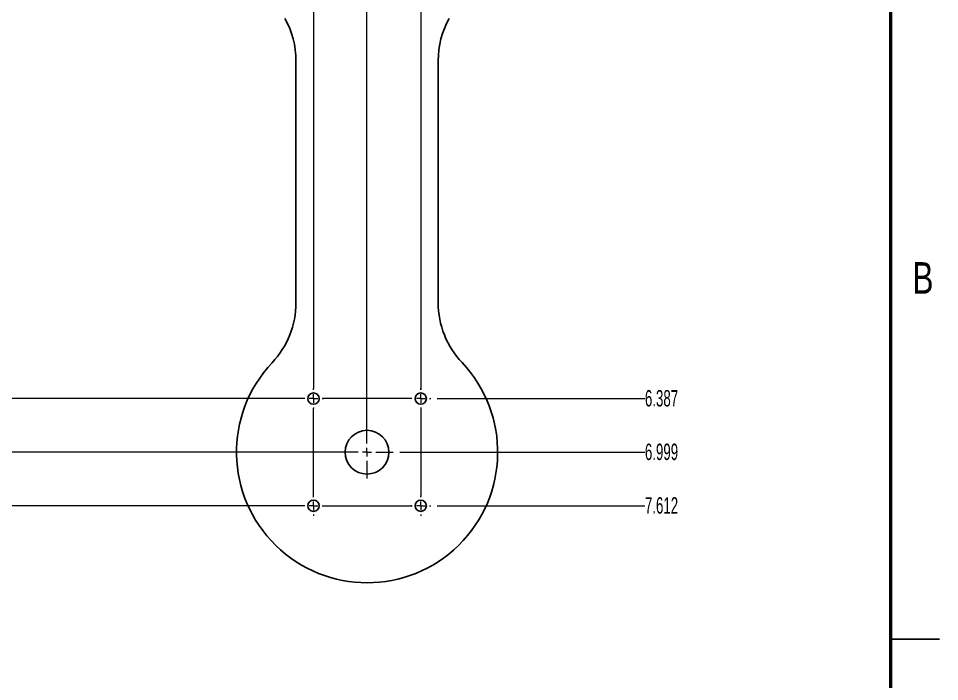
# Model space of a CAD drawing. Header units: inches. Extents: x 0.1 to 33.9, y 0.1 to 21.9.
# Drawn here: x 26.86 to 33.88, y 5.18 to 10.23 of the extents above; entities that cross this region are included whole.
import ezdxf

# ---------------------------------------------------------------- set-up
doc = ezdxf.new("R2010")
doc.units = ezdxf.units.IN
doc.header["$MEASUREMENT"] = 0
doc.layers.add('FORMAT', color=7, linetype='Continuous')
doc.styles.add('SLDTEXTSTYLE0', font='TXT', dxfattribs={"width": 0.605})
doc.styles.add('SLDTEXTSTYLE3', font='TXT', dxfattribs={"width": 0.75})
doc.dimstyles.new('SLDDIMSTYLE2', dxfattribs={"dimtxt": 0.125, "dimasz": 0.13, "dimexe": 0, "dimexo": 0.0625, "dimgap": 0.03125, "dimtad": 0, "dimtih": 1, "dimtoh": 1, "dimdec": 3, "dimlfac": 1.5, "dimrnd": 1e-09, "dimzin": 12, "dimdsep": 46, "dimtxsty": 'SLDTEXTSTYLE0', "dimblk1": 'NONE', "dimblk2": 'NONE', "dimsah": 1, "dimcen": 0.09, "dimadec": 0, "dimazin": 3, "dimtfac": 1, "dimtdec": 3, "dimtofl": 0, "dimtmove": 0, "dimatfit": 3, "dimldrblk": 'NONE', "dimfxl": 1, "dimfrac": 2, "dimtolj": 1, "dimtzin": 12, "dimarcsym": 0})

# ---------------------------------------------------------------- blocks, each defined once
blk = doc.blocks.new('_D_4')
at = {"color": 3, "linetype": 'Continuous', "lineweight": 18}
blk.add_line((30.0499, 7.333), (31.631, 7.333), dxfattribs=at)
at = {"color": 3, "linetype": 'Continuous', "lineweight": 18, "insert": (31.631, 7.3982), "char_height": 0.125, "attachment_point": 1, "style": 'SLDTEXTSTYLE0'}
blk.add_mtext('6.387', dxfattribs=at)
blk = doc.blocks.new('_NONE')
blk = doc.blocks.new('_D_5')
at = {"color": 3, "linetype": 'Continuous', "lineweight": 18}
blk.add_line((29.7645, 6.9248), (31.631, 6.9248), dxfattribs=at)
at = {"color": 3, "linetype": 'Continuous', "lineweight": 18, "insert": (31.631, 6.99), "char_height": 0.125, "attachment_point": 1, "style": 'SLDTEXTSTYLE0'}
blk.add_mtext('6.999', dxfattribs=at)
blk = doc.blocks.new('_D_6')
at = {"color": 3, "linetype": 'Continuous', "lineweight": 18}
blk.add_line((30.0499, 6.5166), (31.631, 6.5166), dxfattribs=at)
at = {"color": 3, "linetype": 'Continuous', "lineweight": 18, "insert": (31.631, 6.5818), "char_height": 0.125, "attachment_point": 1, "style": 'SLDTEXTSTYLE0'}
blk.add_mtext('7.612', dxfattribs=at)
blk = doc.blocks.new('SW_CENTERMARKSYMBOL_0')
at = {"color": 0, "linetype": 'Continuous', "lineweight": 0}
for p, q in [((0, 0.0667), (0, 9.1685)), ((-0.0667, 0), (-11.9883, 0)), ((0, 0), (-0.0333, 0)), ((0, 0), (0, 0.0333)), ((0, 0), (0, -0.0333)), ((0, 0), (0.0333, 0)), ((0.0667, 0), (0.2, 0)), ((0, -0.0667), (0, -0.2))]:
    blk.add_line(p, q, dxfattribs=at)
blk = doc.blocks.new('SW_CENTERMARKSYMBOL_8')
at = {"color": 0, "linetype": 'Continuous', "lineweight": 0}
for p, q in [((0, 0.0667), (0, 0.0762)), ((-0.0667, 0), (-0.0762, 0)), ((0, 0), (-0.0333, 0)), ((0, 0), (0, 0.0333)), ((0, 0), (0, -0.0333)), ((0, 0), (0.0333, 0)), ((0.0667, 0), (0.0762, 0)), ((0, -0.0667), (0, -0.0762))]:
    blk.add_line(p, q, dxfattribs=at)
blk = doc.blocks.new('SW_CENTERMARKSYMBOL_9')
at = {"color": 0, "linetype": 'Continuous', "lineweight": 0}
for p, q in [((0, 0.0667), (0, 0.745)), ((-0.0667, 0), (-11.2772, 0)), ((0, 0), (-0.0333, 0)), ((0, 0), (0, 0.0333)), ((0, 0), (0, -0.0333)), ((0, 0), (0.0333, 0)), ((0.0667, 0), (0.7501, 0)), ((0, -0.0667), (0, -0.0762))]:
    blk.add_line(p, q, dxfattribs=at)
blk = doc.blocks.new('SW_CENTERMARKSYMBOL_10')
at = {"color": 0, "linetype": 'Continuous', "lineweight": 0}
for p, q in [((0, 0.0667), (0, 0.0762)), ((-0.0667, 0), (-11.2835, 0)), ((0, 0), (-0.0333, 0)), ((0, 0), (0, 0.0333)), ((0, 0), (0, -0.0333)), ((0, 0), (0.0333, 0)), ((0.0667, 0), (0.0762, 0)), ((0, -0.0667), (0, -0.0762))]:
    blk.add_line(p, q, dxfattribs=at)
blk = doc.blocks.new('SW_CENTERMARKSYMBOL_11')
at = {"color": 0, "linetype": 'Continuous', "lineweight": 0}
for p, q in [((0, 0.0667), (0, 0.0762)), ((-0.0667, 0), (-0.7492, 0)), ((0, 0), (-0.0333, 0)), ((0, 0), (0, 0.0333)), ((0, 0), (0, -0.0333)), ((0, 0), (0.0333, 0)), ((0.0667, 0), (0.0762, 0)), ((0, -0.0667), (0, -0.7464))]:
    blk.add_line(p, q, dxfattribs=at)
blk = doc.blocks.new('SW_CENTERMARKSYMBOL_12')
at = {"color": 0, "linetype": 'Continuous', "lineweight": 0}
for p, q in [((0, 0.0667), (0, 0.7546)), ((-0.0667, 0), (-0.7508, 0)), ((0, 0), (-0.0333, 0)), ((0, 0), (0, 0.0333)), ((0, 0), (0, -0.0333)), ((0, 0), (0.0333, 0)), ((0.0667, 0), (0.0762, 0)), ((0, -0.0667), (0, -8.4495))]:
    blk.add_line(p, q, dxfattribs=at)
blk = doc.blocks.new('SW_CENTERMARKSYMBOL_19')
at = {"color": 0, "linetype": 'Continuous', "lineweight": 0}
for p, q in [((0, 0.0667), (0, 0.0762)), ((-0.0667, 0), (-0.0762, 0)), ((0, 0), (-0.0333, 0)), ((0, 0), (0, 0.0333)), ((0, 0), (0, -0.0333)), ((0, 0), (0.0333, 0)), ((0.0667, 0), (0.0762, 0)), ((0, -0.0667), (0, -8.4425))]:
    blk.add_line(p, q, dxfattribs=at)

msp = doc.modelspace()

# ---------------------------------------------------------------- linework, layer by layer
at = {"color": 7, "linetype": 'Continuous', "lineweight": 25}
for p, q in [((28.97331, 8.06365), (28.97331, 9.90683)), ((30.05664, 8.06471), (30.05664, 9.90683)), ((33.5, 5.5), (33.875, 5.5))]:
    msp.add_line(p, q, dxfattribs=at)
for centre, radius in [((29.10724, 7.33303), 0.04283), ((29.92371, 7.33303), 0.04283), ((29.51447, 6.92479), 0.16667), ((29.10724, 6.51656), 0.04283), ((29.92371, 6.51656), 0.04283)]:
    msp.add_circle(centre, radius, dxfattribs=at)
for centre, radius, start, end in [((28.30664, 9.90683), 0.66667, 0, 28.955024), ((30.72331, 9.90683), 0.66667, 151.044976, 180), ((28.30664, 8.06365), 0.66667, 316.707438, 0), ((30.72331, 8.06471), 0.66667, 180, 223.343083), ((29.51548, 6.92479), 0.99414, 136.707438, 43.343083)]:
    msp.add_arc(centre, radius, start, end, dxfattribs=at)
at = {"layer": 'FORMAT', "linetype": 'Continuous', "lineweight": 50}
msp.add_line((33.5, 21.5), (33.5, 0.5), dxfattribs=at)

# ---------------------------------------------------------------- block references
at = {"color": 3, "linetype": 'Continuous', "lineweight": 0}
for name, p in [('SW_CENTERMARKSYMBOL_12', (29.92371, 15.84888)), ('SW_CENTERMARKSYMBOL_0', (29.51447, 6.92479)), ('SW_CENTERMARKSYMBOL_19', (29.10724, 15.84888)), ('SW_CENTERMARKSYMBOL_10', (29.10724, 7.33303)), ('SW_CENTERMARKSYMBOL_11', (29.92371, 7.33303)), ('SW_CENTERMARKSYMBOL_9', (29.10724, 6.51656)), ('SW_CENTERMARKSYMBOL_8', (29.92371, 6.51656))]:
    msp.add_blockref(name, p, dxfattribs=at)

# ---------------------------------------------------------------- texts
at = {"color": 3, "linetype": 'Continuous', "lineweight": 0, "insert": (33.74817, 8.37259), "char_height": 0.24, "attachment_point": 2, "style": 'SLDTEXTSTYLE3'}
msp.add_mtext('B', dxfattribs=at)

# ---------------------------------------------------------------- dimensions: what is measured, and where the dimension line sits
at = {"color": 3, "linetype": 'Continuous', "lineweight": 18}
for feature_location, offset, picture, middle in [((29.71447, 6.92479), (1.91649, 0), '_D_5', (31.8458, 6.92479)), ((29.99988, 7.33303), (1.63108, 0), '_D_4', (31.8458, 7.33303)), ((29.99988, 6.51656), (1.63108, 0), '_D_6', (31.8458, 6.51656))]:
    dim = msp.add_ordinate_dim(feature_location=feature_location, offset=offset, dtype=0, origin=(30.57423, 11.59096), dimstyle='SLDDIMSTYLE2', dxfattribs=at)
    dim.commit()
    dim.dimension.update_dxf_attribs({"geometry": picture, "text_midpoint": middle})

doc.saveas('drawing.dxf')
